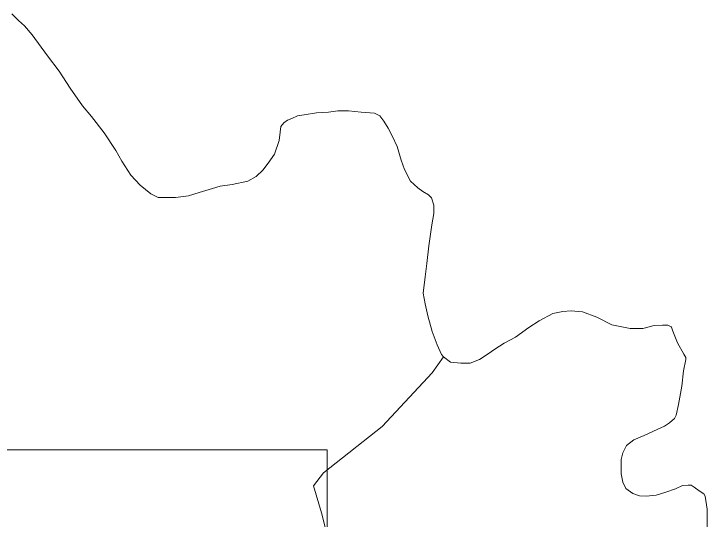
# Model space of a CAD drawing. Header units: metres. Extents: x 542180 to 550635, y 1840441 to 1846931.
# Drawn here: x 545161 to 545972, y 1844381 to 1844974 of the extents above; entities that cross this region are included whole.
import ezdxf

# ---------------------------------------------------------------- set-up
doc = ezdxf.new("R2010")
doc.units = ezdxf.units.M
doc.header["$MEASUREMENT"] = 0
doc.layers.add('Level 10', color=7, linetype='Continuous', lineweight=0)
doc.layers.add('Level 62', color=7, linetype='Continuous', lineweight=0)

msp = doc.modelspace()

# ---------------------------------------------------------------- linework, layer by layer
at = {"layer": 'Level 10', "color": 7, "lineweight": 0, "flags": 128}
for points in [[(545158.45, 1844973.5), (545166.45, 1844965.87), (545173.38, 1844959.3), (545182.5, 1844949.04), (545200.24, 1844924.58), (545214.04, 1844906.44), (545226.7, 1844886.65), (545241.27, 1844865.98), (545251.71, 1844853.52), (545266.58, 1844834.33), (545280.21, 1844813.66), (545287.35, 1844800.97), (545297.77, 1844784.7), (545308.86, 1844773.17), (545321.32, 1844762.86), (545329.87, 1844758.57), (545349.91, 1844758.57), (545365.25, 1844760.7), (545377.72, 1844764.45), (545393.2, 1844769.21), (545402.21, 1844771.85), (545416.25, 1844773.8), (545434.62, 1844777.64), (545444.36, 1844783.01), (545452.11, 1844790.76), (545458.45, 1844798.8), (545465.91, 1844809.34), (545471.22, 1844825.3), (545472.52, 1844835.25), (545473.12, 1844841.89), (545476.68, 1844845.96), (545481.21, 1844849.28), (545486.2, 1844851.07), (545492.7, 1844854.32), (545500.39, 1844855.37), (545514.84, 1844857.71), (545529.09, 1844858.51), (545540.03, 1844860.07), (545552.29, 1844860.07), (545567.16, 1844858.51), (545582.87, 1844857.4), (545589.02, 1844854.05), (545593.8, 1844847.98), (545598.7, 1844839.69), (545603.68, 1844830.85), (545609.32, 1844818.46), (545614.01, 1844802.45), (545617.81, 1844791.48), (545624.99, 1844777.54), (545633.41, 1844770.05), (545639.48, 1844765.71), (545646.15, 1844761.63), (545649.53, 1844758.25), (545652.26, 1844749.75), (545652.26, 1844739.91), (545649.96, 1844726.48), (545646.35, 1844702.01), (545643.96, 1844681.26), (545641.97, 1844665.72), (545639.86, 1844646.77), (545642.05, 1844634.04), (545645.3, 1844620.2), (545650.18, 1844601.87), (545655.98, 1844586.14), (545661.29, 1844575.09), (545663.15, 1844572.72), (545663.59, 1844572.36)], [(545663.59, 1844572.36), (545671.61, 1844565.75), (545684.03, 1844564.75), (545694.77, 1844564.75), (545705.82, 1844569.09), (545715.67, 1844575.51), (545723.6, 1844581.07), (545734.42, 1844588.02), (545747.69, 1844595.27), (545763.42, 1844606.56), (545775.58, 1844614.41), (545791.4, 1844622.93), (545802.99, 1844625.3), (545812.75, 1844626.02), (545826.34, 1844624.95), (545842.94, 1844618.67), (545860.56, 1844609.66), (545882.08, 1844605.35), (545896.83, 1844605.35), (545910.08, 1844608.96), (545919.88, 1844609.33), (545926.05, 1844609.33), (545929.93, 1844607.39), (545930.29, 1844607.02), (545931.85, 1844602.03), (545937.29, 1844588.62), (545944.67, 1844575.47), (545946.95, 1844571.49), (545946.95, 1844568.88), (545944.24, 1844555.74), (545942.24, 1844537.75), (545938.33, 1844516.58), (545935.72, 1844503.92), (545933.94, 1844500.1), (545927.9, 1844495.01), (545921.94, 1844491.15), (545909.25, 1844485.38), (545898.19, 1844480.23), (545886.35, 1844475.16), (545877.61, 1844468.46), (545873.36, 1844459.96), (545871.38, 1844452.02), (545871.38, 1844435.37), (545873.27, 1844425.41), (545876.84, 1844418.26), (545885.06, 1844412.23), (545892.93, 1844409.6), (545900.84, 1844409.1), (545912.4, 1844410.45), (545923.83, 1844413.83), (545935.16, 1844417.61), (545943.03, 1844421.55), (545949.74, 1844421.87), (545953.35, 1844421.87), (545956.78, 1844419.5), (545962.82, 1844415.46), (545968.19, 1844411.98), (545969.86, 1844409.06), (545972, 1844393.75), (545972, 1844373.03)], [(545663.59, 1844572.36), (545650.38, 1844553.34), (545591.82, 1844490.52), (545523.34, 1844436.47), (545511.42, 1844421.37), (545520.95, 1844389.58), (545532.07, 1844345.07)]]:
    msp.add_lwpolyline(points, dxfattribs=at)
at = {"layer": 'Level 62', "color": 7, "linetype": 'Continuous', "lineweight": 0, "flags": 128}
msp.add_lwpolyline([(545527.2714, 1843942.5576), (545527.2714, 1844463.3734), (544949.7714, 1844463.3734), (544949.7714, 1843633.3734), (545332.9978, 1843633.3734)], dxfattribs=at)

doc.saveas('drawing.dxf')
